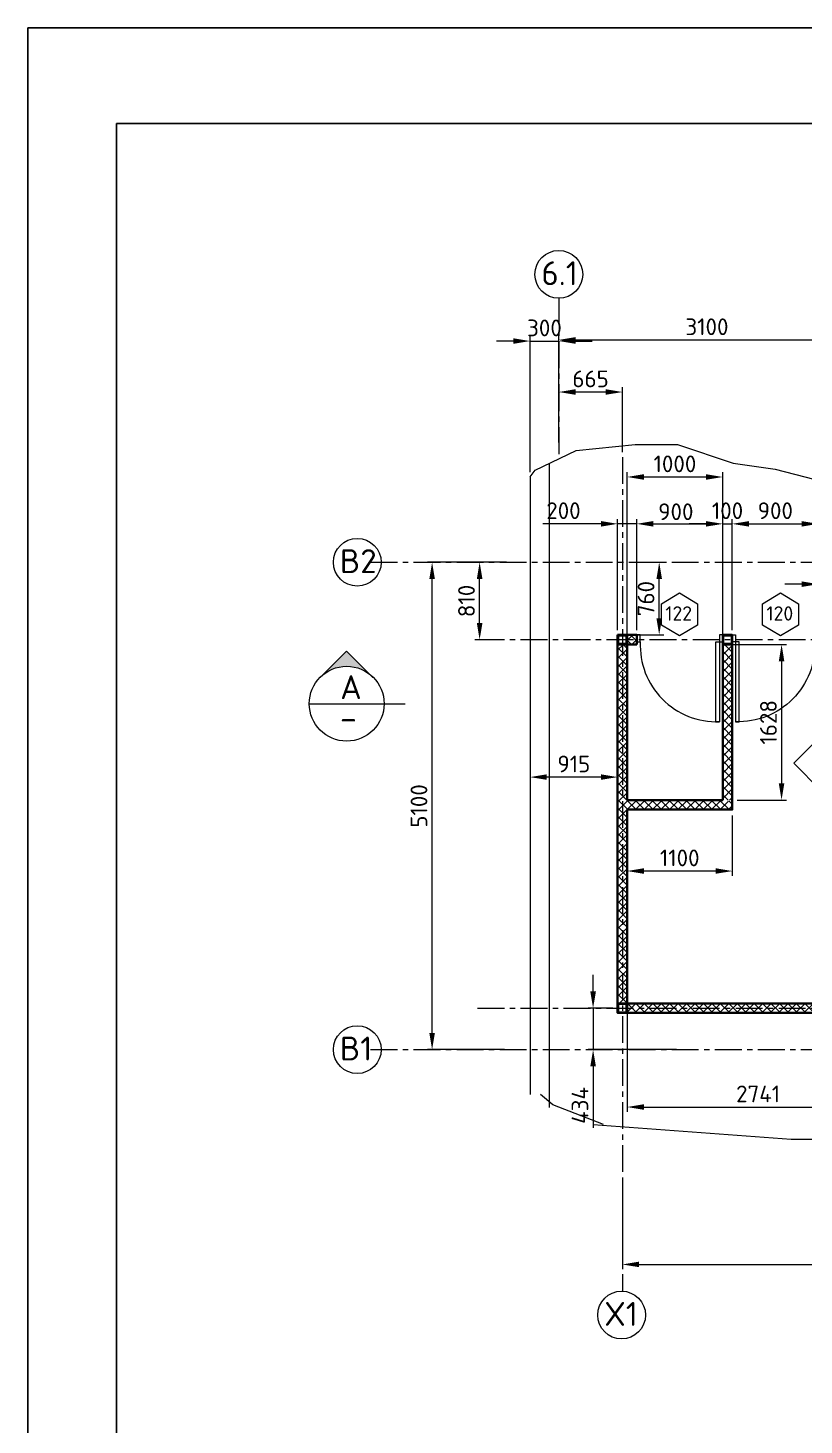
# Model space of a CAD drawing. Header units: millimetres. Extents: x 58252 to 201048, y -169708 to -110308.
# Drawn here: x 58252 to 74489, y -139548 to -110308 of the extents above; entities that cross this region are included whole.
import ezdxf

# ---------------------------------------------------------------- set-up
doc = ezdxf.new("R2010")
doc.units = ezdxf.units.MM
doc.header["$MEASUREMENT"] = 0
for name, pattern in [('ACAD_ISO04W100', [30, 24, -3, 0, -3]), ('CENTER', [2, 1.25, -0.25, 0.25, -0.25]), ('DASHED', [19.05, 12.7, -6.35])]:
    doc.linetypes.add(name, pattern=pattern)
doc.layers.add('DIGITAL_SIGNATURE', color=7, linetype='Continuous')
doc.layers.add('PDF8_ARCH_DOOR_WINDOWS', color=7, linetype='Continuous')
for name, color, linetype, lineweight in [('hemjee', 190, 'Continuous', 9), ('KH AXIS', 8, 'ACAD_ISO04W100', 9), ('KH bagana budeg', 7, 'Continuous', 13), ('KH dash', 7, 'DASHED', 13), ('KH SECTION', 7, 'Continuous', 35)]:
    doc.layers.add(name, color=color, linetype=linetype, lineweight=lineweight)
doc.styles.add('BORDER TEXT STYLE', font='isocpeur.ttf')
doc.styles.add('ISO standart', font='', dxfattribs={"height": 350})
doc.styles.add('OT', font='', dxfattribs={"height": 350})
doc.styles.get("Standard").update_dxf_attribs({"font": ''})
doc.styles.get('ISO standart').set_extended_font_data('ISOCPEUR MON')
doc.styles.get('OT').set_extended_font_data('ISOCPEUR MON')
doc.styles.get('Standard').set_extended_font_data('ISOCPEUR MON')
doc.dimstyles.new('OT 50', dxfattribs={"dimtxt": 350, "dimasz": 350, "dimexe": 100, "dimexo": 100, "dimgap": 100, "dimtad": 1, "dimdec": 0, "dimlfac": 0.5, "dimzin": 9, "dimdsep": 46, "dimtxsty": 'ISO standart', "dimcen": -9, "dimdle": 100, "dimclrd": 256, "dimclre": 256, "dimclrt": 256, "dimadec": 0, "dimazin": 0, "dimtfac": 1, "dimtdec": 0, "dimtmove": 0, "dimatfit": 2, "dimfxl": 1, "dimtolj": 1, "dimtzin": 0, "dimlwd": -1, "dimlwe": -1, "dimarcsym": 1})

# ---------------------------------------------------------------- blocks, each defined once
blk = doc.blocks.new('MCSI-BORDER')
at = {"color": 4, "transparency": 33554687}
blk.add_lwpolyline([(-585.62, 508.35), (218.38, 508.35), (218.38, -45.65), (-585.62, -45.65)], close=True, dxfattribs=at)
blk.add_lwpolyline([(-585.62, 508.35), (-585.62, 18.35), (88.35, 18.35), (88.35, 66.92), (218.38, 66.92), (218.38, 508.35), (-585.62, 508.35)], close=True)
at = {"layer": 'Defpoints', "transparency": 33554687}
blk.add_lwpolyline([(-604.12, 528.35), (236.88, 528.35), (236.88, -65.65), (-604.12, -65.65)], close=True, dxfattribs=at)
at = {"transparency": 33554687, "style": 'BORDER TEXT STYLE'}
for tag, p, height in [('CONTRACTOR_D_NUMBER', (118.22, 59.24), 3.5), ('RE-NUM-1', (192.38, 59.24), 3.5), ('WORLEY_D_NUMBER', (118.06, 48.63), 3.5), ('RE-NUM-2', (192.38, 48.57), 3.5), ('TL_LINE01', (92.79, 12.29), 3.5), ('TL_DESIGNBY', (30, 10.56), 2.5), ('TL_DRAWNBY', (60.57, 10.56), 2.5), ('TL_LINE02', (92.79, 6.44), 3.5), ('RV_DES01', (-460.5, 4.88), 2.5), ('RV_APP01', (-449.67, 4.88), 2.5), ('RV_DES07', (-305.65, 4.88), 2.5), ('RV_APP13', (-294.82, 4.88), 2.5), ('RV_R01', (-582.92, 2.53), 2.5), ('RV_DATE01', (-574.12, 2.53), 2.5), ('RV_DESC01', (-558.9, 2.53), 2.5), ('RV_CHK01', (-460.5, 0.48), 2.5), ('RV_R07', (-428.07, 2.53), 2.5), ('RV_DATE07', (-419.27, 2.53), 2.5), ('RV_DESC07', (-404.06, 2.53), 2.5), ('RV_CHK07', (-305.65, 0.48), 2.5), ('RF_DWGNO01', (-273.93, 2.53), 2.5), ('RF_DWGTITLE01', (-223.49, 2.92), 2.5), ('TL_LINE03', (92.79, 0.39), 3.5), ('RV_APP02', (-440.75, -0.3), 2.5), ('RV_APP14', (-289.41, -0.3), 2.5), ('TL_PROJECTNO', (0, 0), 2.5), ('TL_CHKDESBY', (30, 0), 2.5), ('TL_CHKDWNBY', (60.57, 0), 2.5), ('RV_DES02', (-460.5, -4.26), 2.5), ('RV_APP03', (-449.67, -4.25), 2.5), ('RV_DES08', (-305.65, -4.26), 2.5), ('RV_APP15', (-294.82, -4.25), 2.5), ('TL_LINE04', (92.75, -5.16), 3.5), ('RV_R02', (-582.92, -6.47), 2.5), ('RV_DATE02', (-574.12, -6.51), 2.5), ('RV_DESC02', (-558.9, -6.51), 2.5), ('RV_R08', (-428.07, -6.47), 2.5), ('RV_DATE08', (-419.27, -6.51), 2.5), ('RV_DESC08', (-404.06, -6.51), 2.5), ('RF_DWGNO02', (-274.04, -6.84), 2.5), ('RF_DWGTITLE02', (-223.51, -6.15), 2.5), ('RV_CHK02', (-460.5, -8.71), 2.5), ('RV_APP04', (-444.26, -9.43), 2.5), ('RV_CHK08', (-305.65, -8.71), 2.5), ('RV_APP16', (-289.41, -9.43), 2.5), ('TL_CONTNO', (0, -10.66), 2.5), ('TL_LEADENG', (30, -10.66), 2.5), ('TL_LEAPPDATE', (60.57, -10.47), 2.5), ('RV_DES03', (-460.5, -13.26), 2.5), ('RV_APP05', (-449.67, -12.91), 2.5), ('RV_DES09', (-305.65, -13.26), 2.5), ('RV_APP17', (-294.82, -12.91), 2.5), ('TL_LINE05', (92.62, -14.67), 3.5), ('RV_R03', (-582.92, -15.09), 2.5), ('RV_DATE03', (-574.12, -15.14), 2.5), ('RV_DESC03', (-558.9, -15.13), 2.5), ('RV_R09', (-428.07, -15.09), 2.5), ('RV_DATE09', (-419.27, -15.14), 2.5), ('RV_DESC09', (-404.06, -15.13), 2.5), ('RF_DWGNO03', (-274.04, -15.53), 2.5), ('RF_DWGTITLE03', (-223.49, -15.22), 2.5), ('RV_CHK03', (-460.5, -17.78), 2.5), ('RV_APP06', (-444.26, -18.09), 2.5), ('RV_CHK09', (-305.65, -17.78), 2.5), ('RV_APP18', (-289.41, -18.09), 2.5), ('TL_LINE06', (92.62, -20.72), 3.5), ('RV_DES04', (-460.5, -22.25), 2.5), ('RV_APP07', (-449.67, -21.89), 2.5), ('RV_DES10', (-305.65, -22.25), 2.5), ('RV_APP19', (-294.82, -21.89), 2.5), ('TL_DRAWINGSIZE', (0, -21.12), 2.5), ('TL_AREAPROJENG', (30, -21.12), 2.5), ('TL_ENGMANGER', (60.57, -21.32), 2.5), ('RV_R04', (-582.92, -24.6), 2.5), ('RV_DATE04', (-574.12, -24.55), 2.5), ('RV_DESC04', (-558.9, -24.64), 2.5), ('RV_R10', (-428.07, -24.6), 2.5), ('RV_DATE10', (-419.27, -24.55), 2.5), ('RV_DESC10', (-404.06, -24.64), 2.5), ('RF_DWGNO04', (-274.04, -25.02), 2.5), ('RF_DWGTITLE04', (-223.49, -24.35), 2.5), ('TL_LINE07', (92.62, -26.69), 3.5), ('RV_CHK04', (-460.5, -26.66), 2.5), ('RV_APP08', (-444.26, -27.07), 2.5), ('RV_CHK10', (-305.65, -26.66), 2.5), ('RV_APP20', (-289.41, -27.07), 2.5), ('RV_DES05', (-460.5, -31.47), 2.5), ('RV_APP09', (-449.67, -31.06), 2.5), ('RV_DES11', (-305.65, -31.47), 2.5), ('RV_APP21', (-294.82, -31.51), 2.5), ('TL_LINE08', (92.55, -32.01), 3.5), ('RV_R05', (-582.92, -33.41), 2.5), ('RV_DATE05', (-574.12, -33.46), 2.5), ('RV_DESC05', (-558.9, -33.56), 2.5), ('RV_R11', (-428.07, -33.41), 2.5), ('RV_DATE11', (-419.27, -33.46), 2.5), ('RV_DESC11', (-404.06, -33.56), 2.5), ('RF_DWGNO05', (-274.04, -33.59), 2.5), ('RF_DWGTITLE05', (-223.49, -33.29), 2.5), ('TL_PLOTSCALE', (0.29, -32.07), 2.5), ('TL_PROJMANGER', (30.29, -32.07), 2.5), ('TL_PMAPPDATE', (60.57, -32.17), 2.5), ('RV_CHK05', (-460.5, -35.88), 2.5), ('RV_APP10', (-444.26, -36.23), 2.5), ('RV_CHK11', (-305.65, -35.88), 2.5), ('RV_APP22', (-289.41, -36.23), 2.5), ('RV_DES06', (-460.5, -40.32), 2.5), ('RV_APP11', (-449.67, -40.07), 2.5), ('RV_DES12', (-305.65, -40.32), 2.5), ('RV_APP23', (-294.82, -40.07), 2.5), ('RV_R06', (-582.92, -42.23), 2.5), ('RV_DATE06', (-574.12, -42.28), 2.5), ('RV_DESC06', (-559.2, -42.28), 2.5), ('RV_R12', (-428.07, -42.23), 2.5), ('RV_DATE12', (-419.27, -42.28), 2.5), ('RV_DESC12', (-404.35, -42.28), 2.5), ('RF_DWGNO06', (-274.04, -42.39), 2.5), ('RF_DWGTITLE06', (-223.49, -42.52), 2.5), ('TL_CADFILENAME', (-1, -42.67), 2.5), ('TL_CLIENT', (30.29, -42.15), 2.5), ('TL_CIAPPDATE', (60.57, -42.15), 2.5), ('TL_SCALE', (97.32, -42.8), 3.5), ('OT-CLIENT_DWGNO01', (147.41, -43.12), 3.5), ('TL_REV', (211.59, -43.09), 2.5), ('RV_CHK06', (-460.5, -44.77), 2.5), ('RV_APP12', (-444.26, -45.25), 2.5), ('RV_CHK12', (-305.65, -44.77), 2.5), ('RV_APP24', (-289.41, -45.25), 2.5)]:
    blk.add_attdef(tag, p, '', height=height, dxfattribs=at)
at = {"transparency": 33554687, "style": 'BORDER TEXT STYLE', "width": 0.9}
blk.add_attdef('TL_PRODUCEDBY', (0, 10.56), '', height=2.5, dxfattribs=at)
at = {"layer": 'DIGITAL_SIGNATURE'}
for tag, p in [('VENDOR', (89.23, 59.43)), ('JACOBS', (89.24, 48.59))]:
    blk.add_attdef(tag, p, '', height=2, dxfattribs=at)
blk = doc.blocks.new('haalga')
at = {"layer": 'PDF8_ARCH_DOOR_WINDOWS', "lineweight": 18}
for points in [[(68032, -119233), (68032, -119378), (68106, -119378), (68106, -119233)], [(69761, -119233), (69761, -119378), (69832, -119378), (69832, -119233)], [(69761, -121054), (69689, -121054), (69689, -119378), (69761, -119378)]]:
    blk.add_lwpolyline(points, close=True, dxfattribs=at)
blk.add_arc((69707, -119449), 1602, 177.4597, 271.9887, dxfattribs=at)
blk = doc.blocks.new('*D10')
at = {"layer": 'Defpoints', "color": 0, "transparency": 16777216}
for p in [(70688, -134385), (87858, -134385), (87858, -136186)]:
    blk.add_point(p, dxfattribs=at)
at = {"layer": 'hemjee', "transparency": 16777216}
for p, q in [((70688, -134485), (70688, -136286)), ((87858, -134485), (87858, -136286)), ((71038, -136186), (87508, -136186))]:
    blk.add_line(p, q, dxfattribs=at)
for points in [[(71038, -136128), (71038, -136244), (70688, -136186)], [(87508, -136128), (87508, -136244), (87858, -136186)]]:
    blk.add_solid(points, dxfattribs=at)
at = {"layer": 'hemjee', "transparency": 16777216, "insert": (79273, -135911), "char_height": 350, "attachment_point": 5, "style": 'ISO standart'}
blk.add_mtext('\\A1;8585', dxfattribs=at)
blk = doc.blocks.new('*D18')
at = {"layer": 'Defpoints', "color": 0, "transparency": 16777216}
for p in [(75558, -116837), (69358, -118209), (75558, -118209)]:
    blk.add_point(p, dxfattribs=at)
at = {"layer": 'hemjee', "transparency": 16777216}
for p, q in [((69358, -118109), (69358, -116737)), ((69708, -116837), (75208, -116837)), ((75558, -118109), (75558, -116737))]:
    blk.add_line(p, q, dxfattribs=at)
for points in [[(69708, -116779), (69708, -116896), (69358, -116837)], [(75208, -116779), (75208, -116896), (75558, -116837)]]:
    blk.add_solid(points, dxfattribs=at)
at = {"layer": 'hemjee', "transparency": 16777216, "insert": (72458, -116562), "char_height": 350, "attachment_point": 5, "style": 'ISO standart'}
blk.add_mtext('\\A1;3100', dxfattribs=at)
blk = doc.blocks.new('*D25')
at = {"layer": 'Defpoints', "color": 0, "transparency": 16777216}
for p in [(72888, -123211), (72988, -126467), (74019, -126467)]:
    blk.add_point(p, dxfattribs=at)
at = {"layer": 'hemjee', "transparency": 16777216}
for p, q in [((72988, -123211), (74119, -123211)), ((74019, -123561), (74019, -126117)), ((73088, -126467), (74119, -126467))]:
    blk.add_line(p, q, dxfattribs=at)
for points in [[(73961, -123561), (74077, -123561), (74019, -123211)], [(73961, -126117), (74077, -126117), (74019, -126467)]]:
    blk.add_solid(points, dxfattribs=at)
at = {"layer": 'hemjee', "transparency": 16777216, "insert": (73744, -124839), "char_height": 350, "attachment_point": 5, "rotation": 90, "style": 'ISO standart'}
blk.add_mtext('\\A1;1628', dxfattribs=at)
blk = doc.blocks.new('*D26')
at = {"layer": 'Defpoints', "color": 0, "transparency": 16777216}
for p in [(70788, -126667), (72988, -126691), (70788, -127953)]:
    blk.add_point(p, dxfattribs=at)
at = {"layer": 'hemjee', "transparency": 16777216}
for p, q in [((70788, -126767), (70788, -128053)), ((72988, -126791), (72988, -128053)), ((72638, -127953), (71138, -127953))]:
    blk.add_line(p, q, dxfattribs=at)
for points in [[(71138, -127894), (71138, -128011), (70788, -127953)], [(72638, -127894), (72638, -128011), (72988, -127953)]]:
    blk.add_solid(points, dxfattribs=at)
at = {"layer": 'hemjee', "transparency": 16777216, "insert": (71888, -127678), "char_height": 350, "attachment_point": 5, "style": 'ISO standart'}
blk.add_mtext('\\A1;1100', dxfattribs=at)
blk = doc.blocks.new('*D30')
at = {"layer": 'Defpoints', "color": 0, "transparency": 16777216}
for p in [(70988, -120686), (70588, -123011), (70988, -123011)]:
    blk.add_point(p, dxfattribs=at)
at = {"layer": 'hemjee', "transparency": 16777216}
for p, q in [((70238, -120686), (69023, -120686)), ((70588, -122911), (70588, -120586)), ((70988, -120686), (70588, -120686)), ((70988, -122911), (70988, -120586)), ((71338, -120686), (71688, -120686))]:
    blk.add_line(p, q, dxfattribs=at)
for points in [[(70238, -120628), (70238, -120745), (70588, -120686)], [(71338, -120628), (71338, -120745), (70988, -120686)]]:
    blk.add_solid(points, dxfattribs=at)
at = {"layer": 'hemjee', "transparency": 16777216, "insert": (69456, -120411), "char_height": 350, "attachment_point": 5, "style": 'ISO standart'}
blk.add_mtext('\\A1;200', dxfattribs=at)
blk = doc.blocks.new('*D31')
at = {"layer": 'Defpoints', "color": 0, "transparency": 16777216}
for p in [(72788, -120687), (70988, -123011), (72788, -123011)]:
    blk.add_point(p, dxfattribs=at)
at = {"layer": 'hemjee', "transparency": 16777216}
for p, q in [((70988, -122911), (70988, -120587)), ((71338, -120687), (72438, -120687)), ((72788, -122911), (72788, -120587))]:
    blk.add_line(p, q, dxfattribs=at)
for points in [[(71338, -120629), (71338, -120745), (70988, -120687)], [(72438, -120629), (72438, -120745), (72788, -120687)]]:
    blk.add_solid(points, dxfattribs=at)
at = {"layer": 'hemjee', "transparency": 16777216, "insert": (71807, -120433), "char_height": 350, "attachment_point": 5, "style": 'ISO standart'}
blk.add_mtext('\\A1;900', dxfattribs=at)
blk = doc.blocks.new('*D32')
at = {"layer": 'Defpoints', "color": 0, "transparency": 16777216}
for p in [(72988, -120687), (72788, -123011), (72988, -123011)]:
    blk.add_point(p, dxfattribs=at)
at = {"layer": 'hemjee', "transparency": 16777216}
for p, q in [((72438, -120687), (72088, -120687)), ((72788, -122911), (72788, -120587)), ((72788, -120687), (72988, -120687)), ((72988, -122911), (72988, -120587)), ((73338, -120687), (73688, -120687))]:
    blk.add_line(p, q, dxfattribs=at)
for points in [[(72438, -120629), (72438, -120745), (72788, -120687)], [(73338, -120629), (73338, -120745), (72988, -120687)]]:
    blk.add_solid(points, dxfattribs=at)
at = {"layer": 'hemjee', "transparency": 16777216, "insert": (72888, -120412), "char_height": 350, "attachment_point": 5, "style": 'ISO standart'}
blk.add_mtext('\\A1;100', dxfattribs=at)
blk = doc.blocks.new('*D33')
at = {"layer": 'Defpoints', "color": 0, "transparency": 16777216}
for p in [(74788, -120687), (72988, -123011), (74788, -123011)]:
    blk.add_point(p, dxfattribs=at)
at = {"layer": 'hemjee', "transparency": 16777216}
for p, q in [((72988, -122911), (72988, -120587)), ((73338, -120687), (74438, -120687)), ((74788, -122911), (74788, -120587))]:
    blk.add_line(p, q, dxfattribs=at)
for points in [[(73338, -120629), (73338, -120745), (72988, -120687)], [(74438, -120629), (74438, -120745), (74788, -120687)]]:
    blk.add_solid(points, dxfattribs=at)
at = {"layer": 'hemjee', "transparency": 16777216, "insert": (73888, -120412), "char_height": 350, "attachment_point": 5, "style": 'ISO standart'}
blk.add_mtext('\\A1;900', dxfattribs=at)
blk = doc.blocks.new('*D205')
at = {"layer": 'Defpoints', "color": 0, "transparency": 16777216}
for p in [(69358, -116861), (69358, -119083), (68758, -119705)]:
    blk.add_point(p, dxfattribs=at)
at = {"layer": 'hemjee', "transparency": 16777216}
for p, q in [((68408, -116861), (68058, -116861)), ((68758, -119605), (68758, -116761)), ((68758, -116861), (69358, -116861)), ((69358, -118983), (69358, -116761)), ((69708, -116861), (70058, -116861))]:
    blk.add_line(p, q, dxfattribs=at)
for points in [[(68408, -116803), (68408, -116919), (68758, -116861)], [(69708, -116803), (69708, -116919), (69358, -116861)]]:
    blk.add_solid(points, dxfattribs=at)
at = {"layer": 'hemjee', "transparency": 16777216, "insert": (69058, -116586), "char_height": 350, "attachment_point": 5, "style": 'ISO standart'}
blk.add_mtext('\\A1;300', dxfattribs=at)
blk = doc.blocks.new('*D207')
at = {"layer": 'Defpoints', "color": 0, "transparency": 16777216}
for p in [(67702, -121491), (68269, -121491), (68269, -123111)]:
    blk.add_point(p, dxfattribs=at)
at = {"layer": 'hemjee', "transparency": 16777216}
for p, q in [((68169, -121491), (67602, -121491)), ((67702, -122761), (67702, -121841)), ((68169, -123111), (67602, -123111))]:
    blk.add_line(p, q, dxfattribs=at)
for points in [[(67644, -121841), (67761, -121841), (67702, -121491)], [(67644, -122761), (67761, -122761), (67702, -123111)]]:
    blk.add_solid(points, dxfattribs=at)
at = {"layer": 'hemjee', "transparency": 16777216, "insert": (67427, -122301), "char_height": 350, "attachment_point": 5, "rotation": 90, "style": 'ISO standart'}
blk.add_mtext('\\A1;810', dxfattribs=at)
blk = doc.blocks.new('*D208')
at = {"layer": 'Defpoints', "color": 0, "transparency": 16777216}
for p in [(66708, -121491), (68362, -121491), (68319, -131691)]:
    blk.add_point(p, dxfattribs=at)
at = {"layer": 'hemjee', "transparency": 16777216}
for p, q in [((68262, -121491), (66608, -121491)), ((66708, -131341), (66708, -121841)), ((68219, -131691), (66608, -131691))]:
    blk.add_line(p, q, dxfattribs=at)
for points in [[(66650, -121841), (66766, -121841), (66708, -121491)], [(66650, -131341), (66766, -131341), (66708, -131691)]]:
    blk.add_solid(points, dxfattribs=at)
at = {"layer": 'hemjee', "transparency": 16777216, "insert": (66433, -126591), "char_height": 350, "attachment_point": 5, "rotation": 90, "style": 'ISO standart'}
blk.add_mtext('\\A1;5100', dxfattribs=at)
blk = doc.blocks.new('*D209')
at = {"layer": 'Defpoints', "color": 0, "transparency": 16777216}
for p in [(71282, -121491), (71459, -121491), (70588, -123011)]:
    blk.add_point(p, dxfattribs=at)
at = {"layer": 'hemjee', "transparency": 16777216}
for p, q in [((71382, -121491), (71559, -121491)), ((71459, -122661), (71459, -121841)), ((70688, -123011), (71559, -123011))]:
    blk.add_line(p, q, dxfattribs=at)
for points in [[(71401, -121841), (71518, -121841), (71459, -121491)], [(71401, -122661), (71518, -122661), (71459, -123011)]]:
    blk.add_solid(points, dxfattribs=at)
at = {"layer": 'hemjee', "transparency": 16777216, "insert": (71184, -122251), "char_height": 350, "attachment_point": 5, "rotation": 90, "style": 'ISO standart'}
blk.add_mtext('\\A1;760', dxfattribs=at)
blk = doc.blocks.new('*D210')
at = {"layer": 'Defpoints', "color": 0, "transparency": 16777216}
for p in [(70588, -130823), (70076, -131691), (71918, -131691)]:
    blk.add_point(p, dxfattribs=at)
at = {"layer": 'hemjee', "transparency": 16777216}
for p, q in [((70076, -130473), (70076, -130123)), ((70488, -130823), (69976, -130823)), ((70076, -130823), (70076, -131691)), ((71818, -131691), (69976, -131691)), ((70076, -132041), (70076, -133326))]:
    blk.add_line(p, q, dxfattribs=at)
for points in [[(70018, -130473), (70135, -130473), (70076, -130823)], [(70018, -132041), (70135, -132041), (70076, -131691)]]:
    blk.add_solid(points, dxfattribs=at)
at = {"layer": 'hemjee', "transparency": 16777216, "insert": (69801, -132858), "char_height": 350, "attachment_point": 5, "rotation": 90, "style": 'ISO standart'}
blk.add_mtext('\\A1;434', dxfattribs=at)
blk = doc.blocks.new('*D211')
at = {"layer": 'Defpoints', "color": 0, "transparency": 16777216}
for p in [(68758, -125839), (68758, -125987), (70588, -125839)]:
    blk.add_point(p, dxfattribs=at)
at = {"layer": 'hemjee', "transparency": 16777216}
for p, q in [((68758, -125939), (68758, -126087)), ((70238, -125987), (69108, -125987)), ((70588, -125939), (70588, -126087))]:
    blk.add_line(p, q, dxfattribs=at)
for points in [[(69108, -125928), (69108, -126045), (68758, -125987)], [(70238, -125928), (70238, -126045), (70588, -125987)]]:
    blk.add_solid(points, dxfattribs=at)
at = {"layer": 'hemjee', "transparency": 16777216, "insert": (69673, -125712), "char_height": 350, "attachment_point": 5, "style": 'ISO standart'}
blk.add_mtext('\\A1;915', dxfattribs=at)
blk = doc.blocks.new('*D213')
at = {"layer": 'Defpoints', "color": 0, "transparency": 16777216}
for p in [(69358, -117928), (69358, -119059), (70688, -119289)]:
    blk.add_point(p, dxfattribs=at)
at = {"layer": 'hemjee', "transparency": 16777216}
for p, q in [((69358, -118959), (69358, -117828)), ((70688, -119189), (70688, -117828)), ((70338, -117928), (69708, -117928))]:
    blk.add_line(p, q, dxfattribs=at)
for points in [[(69708, -117869), (69708, -117986), (69358, -117928)], [(70338, -117869), (70338, -117986), (70688, -117928)]]:
    blk.add_solid(points, dxfattribs=at)
at = {"layer": 'hemjee', "transparency": 16777216, "insert": (70023, -117653), "char_height": 350, "attachment_point": 5, "style": 'ISO standart'}
blk.add_mtext('\\A1;665', dxfattribs=at)
blk = doc.blocks.new('*D218')
at = {"layer": 'Defpoints', "color": 0, "transparency": 16777216}
for p in [(74888, -121949), (74788, -123211), (74888, -123211)]:
    blk.add_point(p, dxfattribs=at)
at = {"layer": 'hemjee', "transparency": 16777216}
for p, q in [((74788, -123111), (74788, -121849)), ((74888, -123111), (74888, -121849)), ((74438, -121949), (74088, -121949)), ((74788, -121949), (74888, -121949)), ((75238, -121949), (76208, -121949))]:
    blk.add_line(p, q, dxfattribs=at)
for points in [[(74438, -121891), (74438, -122007), (74788, -121949)], [(75238, -121891), (75238, -122007), (74888, -121949)]]:
    blk.add_solid(points, dxfattribs=at)
at = {"layer": 'hemjee', "transparency": 16777216, "insert": (75898, -121674), "char_height": 350, "attachment_point": 5, "style": 'ISO standart'}
blk.add_mtext('\\A1;50', dxfattribs=at)
blk = doc.blocks.new('*D403')
at = {"layer": 'Defpoints', "color": 0, "transparency": 16777216}
for p in [(70788, -130723), (76270, -130723), (76270, -132892)]:
    blk.add_point(p, dxfattribs=at)
at = {"layer": 'hemjee', "transparency": 16777216}
for p, q in [((70788, -130823), (70788, -132992)), ((76270, -130823), (76270, -132992)), ((71138, -132892), (75920, -132892))]:
    blk.add_line(p, q, dxfattribs=at)
for points in [[(71138, -132833), (71138, -132950), (70788, -132892)], [(75920, -132833), (75920, -132950), (76270, -132892)]]:
    blk.add_solid(points, dxfattribs=at)
at = {"layer": 'hemjee', "transparency": 16777216, "insert": (73529, -132617), "char_height": 350, "attachment_point": 5, "style": 'ISO standart'}
blk.add_mtext('\\A1;2741', dxfattribs=at)
blk = doc.blocks.new('*D406')
at = {"layer": 'Defpoints', "color": 0, "transparency": 16777216}
for p in [(72788, -119706), (70788, -123211), (72788, -123211)]:
    blk.add_point(p, dxfattribs=at)
at = {"layer": 'hemjee', "transparency": 16777216}
for p, q in [((70788, -123111), (70788, -119606)), ((71138, -119706), (72438, -119706)), ((72788, -123111), (72788, -119606))]:
    blk.add_line(p, q, dxfattribs=at)
for points in [[(71138, -119648), (71138, -119764), (70788, -119706)], [(72438, -119648), (72438, -119764), (72788, -119706)]]:
    blk.add_solid(points, dxfattribs=at)
at = {"layer": 'hemjee', "transparency": 16777216, "insert": (71788, -119431), "char_height": 350, "attachment_point": 5, "style": 'ISO standart'}
blk.add_mtext('\\A1;1000', dxfattribs=at)

msp = doc.modelspace()

# ---------------------------------------------------------------- hatches: boundary and pattern name
at = {"layer": 'KH bagana budeg'}
h = msp.add_hatch(dxfattribs=at)
h.set_pattern_fill('ANSI37', color=256, scale=1000)
h.set_pattern_definition([(45, (172, 0), (-88.38835, 88.38835), []), (135, (172, 0), (-88.38835, -88.38835), [])])
h.paths.add_polyline_path([(70788.1, -130722.5), (70588.1, -130724.3), (70588.1, -123210.5), (70788.1, -123210.5)])
h.paths.add_polyline_path([(70788.1, -123010.5), (70988.1, -123010.5), (70988.1, -123210.5), (70788.1, -123210.5)])
h.paths.add_polyline_path([(72988.1, -123210.5), (72788.1, -123210.5), (72788.1, -123410.5), (72988.1, -123410.5)])
h.paths.add_polyline_path([(72988.1, -123410.5), (72788.1, -123410.5), (72789.1, -126490.5), (72988.1, -126490.5)])
h.paths.add_polyline_path([(72988.1, -126466.5), (70787.3, -126466.5), (70787.3, -126666.5), (72988.1, -126666.5)])
h.paths.add_polyline_path([(74888.1, -124810.5), (74788.1, -124810.5), (74788.1, -123210.5), (74888.1, -123210.5)])
h.paths.add_polyline_path([(76470.1, -123210.5), (81792.1, -123210.5), (81792.1, -123010.5), (76470.1, -123010.5)])
h.paths.add_polyline_path([(76470.1, -127290.5), (76270.1, -127290.5), (76270.1, -130722.5), (76470.1, -130722.5)])
h.paths.add_polyline_path([(70788.3, -130922.5), (76270.1, -130922.5), (76270.1, -130722.5), (70788.3, -130724.3)])
h.paths.add_polyline_path([(81992.1, -123210.5), (81792.1, -123210.5), (81792.1, -130722.5), (81992.1, -130722.5)])
h.paths.add_polyline_path([(83892.1, -123210.5), (83792.1, -123210.5), (83792.1, -124810.5), (83892.1, -124810.5)])
h.paths.add_polyline_path([(87753.6, -123010.5), (83792.1, -123010.5), (83792.1, -123210.5), (87758.1, -123210.5)])
h.paths.add_polyline_path([(87758.1, -130722.5), (87958.1, -130722.5), (87960.3, -123210.5), (87755.8, -123210.5)])
h = msp.add_hatch(color=256, dxfattribs=at)
h.dxf.hatch_style = 1
h.paths.add_polyline_path([(65405.4, -123835.7), (64918.6, -123348.9), (64409.5, -123857.9, -0.358794)])

# ---------------------------------------------------------------- linework, layer by layer
at = {"layer": 'KH AXIS', "linetype": 'CENTER', "ltscale": 450}
for p, q in [((69358.1, -115965.1), (69358.1, -119323.8)), ((70688.1, -119288.6), (70688.1, -136745)), ((65421.9, -121490.5), (88098, -121490.5)), ((67659.3, -123110.5), (93501.2, -123110.5)), ((67659.3, -130822.5), (93501.2, -130822.5)), ((65421.9, -131690.5), (88357.3, -131690.5))]:
    msp.add_line(p, q, dxfattribs=at)
at = {"layer": 'KH bagana budeg'}
for p, q in [((69158.1, -119419.7), (69158.1, -132899.4)), ((68758.1, -119704.9), (68758.1, -132632.4)), ((65704.4, -124451.4), (66141.4, -124451.4))]:
    msp.add_line(p, q, dxfattribs=at)
for points in [[(68758.1, -119704.9), (68863.9, -119560.8), (69721.7, -119149.4), (70957.1, -119025), (71842.2, -119025), (73009.7, -119417.2), (73885.2, -119538.9), (75129.6, -119863.5), (75792.4, -119889.9), (76124, -119822.2), (76848.6, -119889.6), (77160.3, -120015.7), (78645, -120085.8), (79162, -120006.3), (79798.3, -119793.1), (80184, -119757.8), (80944, -119755.9), (81254.2, -119680.9), (81874.6, -119721.6), (83259.2, -119969.9), (84534, -120043.9), (85356.3, -120222.4), (86550.9, -120269.1), (87958.1, -120127.6)], [(65471.1, -123901.3), (64918.6, -123348.9), (64366.1, -123901.3)], [(64137.5, -124453.8), (65699.7, -124453.8)], [(70294.6, -133255.3), (69236.2, -132844.4), (68978.1, -132632.4)], [(70074.6, -133255.3), (74219, -133565.9), (75614.7, -133565.9), (78854.6, -133312.6), (79749.6, -133312.6), (81472.2, -133579.3), (81977.9, -133579.3), (84535.9, -133274.4), (85847.3, -133427.2), (87327.9, -134121.7), (87958.1, -134345.6)]]:
    msp.add_lwpolyline(points, dxfattribs=at)
for points in [[(71506.6, -122808.1), (71506.6, -122358.5), (71881.8, -122133.3), (72257.1, -122358.5), (72257.1, -122808.1), (71881.8, -123033.3)], [(73622.7, -122808.1), (73622.7, -122358.5), (73997.9, -122133.3), (74373.2, -122358.5), (74373.2, -122808.1), (73997.9, -123033.3)], [(74274.7, -125698.6), (74840.4, -126264.3), (75406.1, -125698.6), (74840.4, -125132.9)]]:
    msp.add_lwpolyline(points, close=True, dxfattribs=at)
for centre, radius in [((69358.1, -115465.1), 500), ((65141.9, -121490.5), 500), ((64921, -124451.4), 783.5), ((65141.9, -131690.5), 500), ((70672.4, -137245), 500)]:
    msp.add_circle(centre, radius, dxfattribs=at)
at = {"layer": 'KH dash'}
msp.add_lwpolyline([(70805.1, -126666.5), (70805.1, -126666.5)], close=True, dxfattribs=at)
at = {"layer": 'KH SECTION'}
for p, q in [((70588.1, -123010.5), (70788.1, -123010.5)), ((70588.1, -130890.5), (70588.1, -123210.5)), ((70788.1, -126466.5), (70788.1, -123210.5)), ((70988.1, -123210.5), (70788.1, -123210.5)), ((70788.1, -130722.5), (70788.1, -126666.5)), ((87958.1, -130922.5), (70588.1, -130922.5)), ((87758.1, -130722.5), (70788.1, -130722.5))]:
    msp.add_line(p, q, dxfattribs=at)
for points in [[(70588.1, -123010.5), (70588.1, -123210.5), (70788.1, -123210.5), (70788.1, -123010.5)], [(70600.1, -123022.5), (70600.1, -123198.5), (70776.1, -123198.5), (70776.1, -123022.5)], [(72788.1, -123010.5), (72788.1, -123210.5), (72988.1, -123210.5), (72988.1, -123010.5)], [(72800.1, -123022.5), (72800.1, -123198.5), (72976.1, -123198.5), (72976.1, -123022.5)], [(70588.1, -130722.5), (70588.1, -130922.5), (70788.1, -130922.5), (70788.1, -130722.5)], [(70600.1, -130734.5), (70600.1, -130910.5), (70776.1, -130910.5), (70776.1, -130734.5)]]:
    msp.add_lwpolyline(points, close=True, dxfattribs=at)
for points in [[(70588.1, -123010.5), (70988.1, -123010.5), (70988.1, -123210.5)], [(72788.1, -126666.5), (72988.1, -126666.5), (72988.1, -123210.5), (72788.1, -123210.5), (72788.1, -126466.5)], [(72788.1, -126466.5), (70788.1, -126466.5)], [(70788.1, -126666.5), (72788.1, -126666.5)], [(70788.1, -126666.5), (70988.1, -126666.5)]]:
    msp.add_lwpolyline(points, dxfattribs=at)

# ---------------------------------------------------------------- block references
at = {"xscale": 100, "yscale": 100, "zscale": 100}
msp.add_blockref('MCSI-BORDER', (118664.5, -163143.1), dxfattribs=at)
at = {"layer": 'KH SECTION', "color": 3}
msp.add_blockref('haalga', (2956.4, -3777.8), dxfattribs=at)
at = {"layer": 'KH SECTION', "color": 3, "xscale": -1}
msp.add_blockref('haalga', (142819.8, -3777.8), dxfattribs=at)

# ---------------------------------------------------------------- texts
at = {"layer": 'KH SECTION', "style": 'OT'}
for s, p in [('6.1', (68995, -115691.5)), ('B2', (64778.9, -121717)), ('B1', (64778.9, -131917)), ('X1', (70309.4, -137471.4))]:
    msp.add_text(s, height=500, dxfattribs=at).set_placement(p)
at = {"layer": 'KH SECTION', "char_height": 300, "width": 490, "attachment_point": 2, "style": 'OT'}
for s, insert in [('122   ', (71866.5, -122412.2)), ('120   ', (73982.6, -122412.2))]:
    msp.add_mtext(s, dxfattribs=dict(at, insert=insert))
at = {"layer": 'KH SECTION', "attachment_point": 1, "style": 'OT'}
for s, insert, char_height in [('A', (64785.4, -123854.3), 500), ('\\pxql;-', (64778.6, -124480.9), 525)]:
    msp.add_mtext_dynamic_manual_height_columns(s, width=287.982, gutter_width=12.5, heights=[0], dxfattribs=dict(at, insert=insert, char_height=char_height))

# ---------------------------------------------------------------- dimensions: what is measured, and where the dimension line sits
at = {"layer": 'hemjee', "color": 3}
for base, p1, p2, picture, middle in [((69358.1, -116861.1), (68758.1, -119704.9), (69358.1, -119083), '*D205', (69058.1, -116861.1)), ((70988.1, -120686.4), (70588.1, -123010.5), (70988.1, -123010.5), '*D30', (69455.6, -120686.4))]:
    dim = msp.add_linear_dim(base=base, p1=p1, p2=p2, dimstyle='OT 50', dxfattribs=at)
    dim.commit()
    dim.dimension.update_dxf_attribs({"geometry": picture, "text_midpoint": middle, "dimtype": 160})
for base, p1, p2, picture, middle in [((75558.1, -116837.4), (69358.1, -118208.7), (75558.1, -118208.7), '*D18', (72458.1, -116562.4)), ((69358.1, -117927.7), (70688.1, -119288.6), (69358.1, -119059.3), '*D213', (70023.1, -117652.7)), ((74888.1, -121948.9), (74788.1, -123210.5), (74888.1, -123210.5), '*D218', (75898.1, -121673.9)), ((68758.1, -125986.7), (70588.1, -125838.7), (68758.1, -125838.7), '*D211', (69673.1, -125711.7)), ((70788.1, -127952.7), (72988.1, -126690.5), (70788.1, -126666.5), '*D26', (71888.1, -127677.7)), ((87858.1, -136186.1), (70688.1, -134384.5), (87858.1, -134384.5), '*D10', (79273.1, -135911.1))]:
    dim = msp.add_linear_dim(base=base, p1=p1, p2=p2, dimstyle='OT 50', dxfattribs=at)
    dim.commit()
    dim.dimension.update_dxf_attribs({"geometry": picture, "text_midpoint": middle})
at = {"layer": 'hemjee'}
for base, p1, p2, picture, middle in [((72788.1, -119706.1), (70788.1, -123210.5), (72788.1, -123210.5), '*D406', (71788.1, -119431.1)), ((76270.1, -132891.5), (70788.1, -130722.5), (76270.1, -130722.5), '*D403', (73529.1, -132616.5))]:
    dim = msp.add_linear_dim(base=base, p1=p1, p2=p2, dimstyle='OT 50', dxfattribs=at)
    dim.commit()
    dim.dimension.update_dxf_attribs({"geometry": picture, "text_midpoint": middle})
at = {"layer": 'hemjee', "color": 3}
for base, p1, p2, picture, middle in [((72788.1, -120687), (70988.1, -123010.5), (72788.1, -123010.5), '*D31', (71806.5, -120708.2)), ((72988.1, -120687), (72788.1, -123010.5), (72988.1, -123010.5), '*D32', (72888.1, -120687))]:
    dim = msp.add_linear_dim(base=base, p1=p1, p2=p2, dimstyle='OT 50', override={"dimtmove": 1}, dxfattribs=at)
    dim.commit()
    dim.dimension.update_dxf_attribs({"geometry": picture, "text_midpoint": middle, "dimtype": 160})
dim = msp.add_linear_dim(base=(74788.1, -120687), p1=(72988.1, -123010.5), p2=(74788.1, -123010.5), dimstyle='OT 50', override={"dimtmove": 1}, dxfattribs=at)
dim.commit()
dim.dimension.update_dxf_attribs({"geometry": '*D33', "text_midpoint": (73888.1, -120412)})
for base, p1, p2, picture, middle in [((66708.1, -121490.5), (68319, -131690.5), (68362.3, -121490.5), '*D208', (66433.1, -126590.5)), ((67702.2, -121490.5), (68269.1, -123110.5), (68269.1, -121490.5), '*D207', (67427.2, -122300.5)), ((71459.4, -121490.5), (70588.1, -123010.5), (71282.2, -121490.5), '*D209', (71184.4, -122250.5)), ((74018.9, -126466.5), (72888.1, -123210.5), (72988.1, -126466.5), '*D25', (73743.9, -124838.5)), ((70076.5, -131690.5), (70588.1, -130822.5), (71917.6, -131690.5), '*D210', (69801.5, -132858))]:
    dim = msp.add_linear_dim(base=base, p1=p1, p2=p2, angle=90, dimstyle='OT 50', dxfattribs=at)
    dim.commit()
    dim.dimension.update_dxf_attribs({"geometry": picture, "text_midpoint": middle})

doc.saveas('drawing.dxf')
